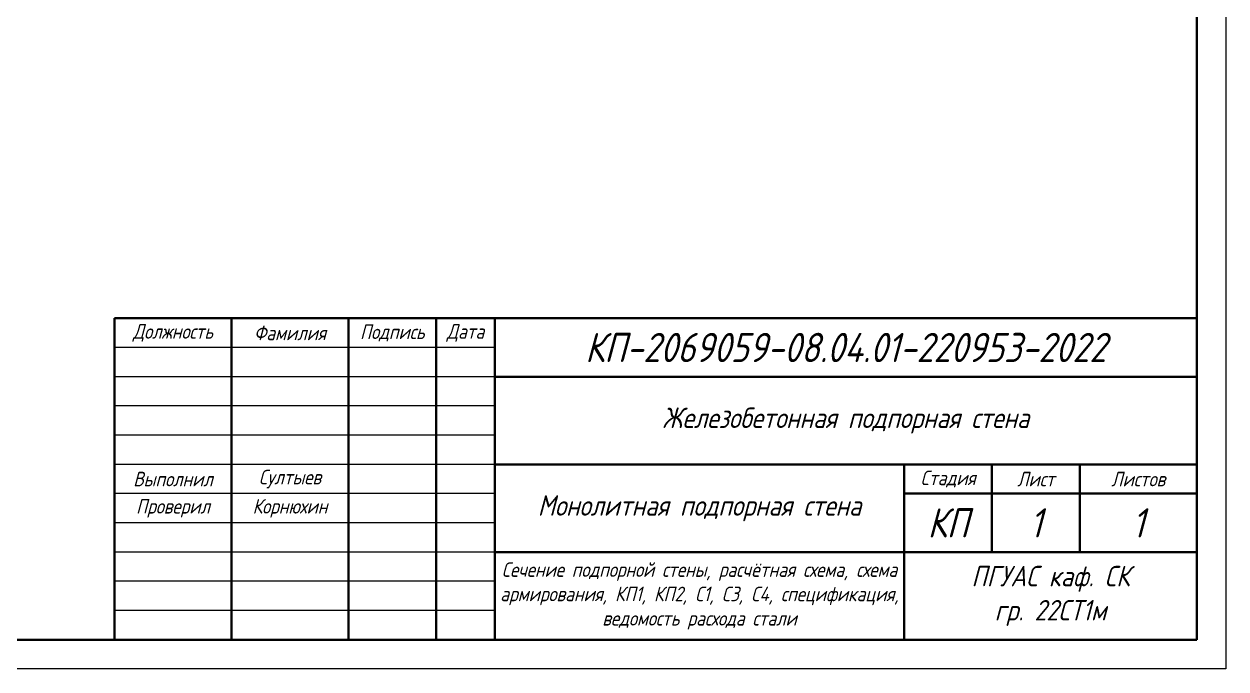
# Model space of a CAD drawing. Header units: millimetres. Extents: x -1004 to 900128, y -352756 to 107728.
# Drawn here: x 631549 to 652095, y -224984 to -213948 of the extents above; entities that cross this region are included whole.
import ezdxf

# ---------------------------------------------------------------- set-up
doc = ezdxf.new("R2010")
doc.units = ezdxf.units.MM
for name, color, linetype, lineweight in [('frame', 173, 'Continuous', 40), ('text', 13, 'Continuous', 20), ('thin', 153, 'Continuous', 18)]:
    doc.layers.add(name, color=color, linetype=linetype, lineweight=lineweight)
doc.styles.add('Structures', font='isocpeur.ttf', dxfattribs={"width": 0.85, "oblique": 15})
doc.styles.add('structures 2.5', font='isocpeur.ttf', dxfattribs={"width": 0.85, "oblique": 15, "height": 2.5})

msp = doc.modelspace()

# ---------------------------------------------------------------- linework, layer by layer
at = {"layer": 'frame'}
for p, q in [((651594.508, -183483.646), (651594.508, -224483.646)), ((633094.508, -218983.646), (633094.508, -224483.646)), ((651594.508, -218983.646), (633094.508, -218983.646)), ((635094.508, -218983.646), (635094.508, -224483.646)), ((637094.508, -218983.646), (637094.508, -224483.646)), ((638594.508, -218983.646), (638594.508, -224483.646)), ((639594.508, -218983.646), (639594.508, -224483.646)), ((639594.508, -219983.646), (651594.508, -219983.646)), ((639594.508, -221483.646), (651594.508, -221483.646)), ((646594.508, -221483.646), (646594.508, -224483.646)), ((648094.508, -221483.646), (648094.508, -222983.646)), ((649594.508, -221483.646), (649594.508, -222983.646)), ((646594.508, -221983.646), (651594.508, -221983.646)), ((639594.508, -222983.646), (651594.508, -222983.646)), ((651594.508, -224483.646), (594694.508, -224483.646))]:
    msp.add_line(p, q, dxfattribs=at)
at = {"layer": 'thin'}
for p, q in [((652094.508, -182983.646), (652094.508, -224983.646)), ((639594.508, -219483.646), (633094.508, -219483.646)), ((639594.508, -219983.646), (633094.508, -219983.646)), ((639594.508, -220483.646), (633094.508, -220483.646)), ((639594.508, -220983.646), (633094.508, -220983.646)), ((639594.508, -221483.646), (633094.508, -221483.646)), ((639594.508, -221983.646), (633094.508, -221983.646)), ((639594.508, -222483.646), (633094.508, -222483.646)), ((639594.508, -222983.646), (633094.508, -222983.646)), ((639594.508, -223483.646), (633094.508, -223483.646)), ((639594.508, -223983.646), (633094.508, -223983.646)), ((652094.508, -224983.646), (592694.508, -224983.646))]:
    msp.add_line(p, q, dxfattribs=at)

# ---------------------------------------------------------------- texts
at = {"layer": 'text', "attachment_point": 5}
for s, insert, char_height, width, style in [('Должность', (634094.508, -219233.646), 250, 1859.40606, 'structures 2.5'), ('Фамилия', (636094.508, -219233.646), 250, 1812.24194, 'structures 2.5'), ('Подпись', (637844.508, -219233.646), 250, 1359.18156, 'structures 2.5'), ('Дата', (639094.508, -219233.646), 250, 882.53911, 'structures 2.5'), ('КП-2069059-08.04.01-220953-2022', (645594.508, -219483.646), 500, 11741.42873, 'structures 2.5'), ('Железобетонная подпорная стена', (645594.508, -220733.646), 350, 12000, 'Structures'), ('Выполнил', (634094.508, -221733.646), 250, 1859.40647, 'structures 2.5'), ('Султыев', (636094.508, -221733.646), 250, 2000, 'Structures'), ('Стадия', (647344.508, -221733.646), 250, 1352.9954, 'structures 2.5'), ('Лист', (648844.508, -221733.646), 250, 1306.04815, 'structures 2.5'), ('Листов', (650594.508, -221733.646), 250, 1733.57299, 'structures 2.5'), ('Проверил', (634094.508, -222233.646), 250, 1882.98853, 'structures 2.5'), ('Корнюхин', (636094.508, -222233.646), 250, 2000, 'Structures'), ('Монолитная подпорная стена', (643094.508, -222233.646), 350, 7000, 'Structures'), ('КП', (647344.508, -222483.646), 500, 1329.52177, 'structures 2.5'), ('1', (648844.508, -222483.646), 500, 1376.46862, 'structures 2.5'), ('1', (650594.508, -222483.646), 500, 1780.52024, 'structures 2.5'), ('Сечение подпорной стены, расчётная схема, схема армирования, КП1, КП2, С1, С3, С4, спецификация, ведомость расхода стали', (643094.508, -223733.646), 250, 6914.26293, 'structures 2.5'), ('ПГУАС каф. СК \\Pгр. 22СТ1м', (649094.508, -223733.646), 350, 4533.45828, 'structures 2.5')]:
    msp.add_mtext(s, dxfattribs=dict(at, insert=insert, char_height=char_height, width=width, style=style))

doc.saveas('drawing.dxf')
